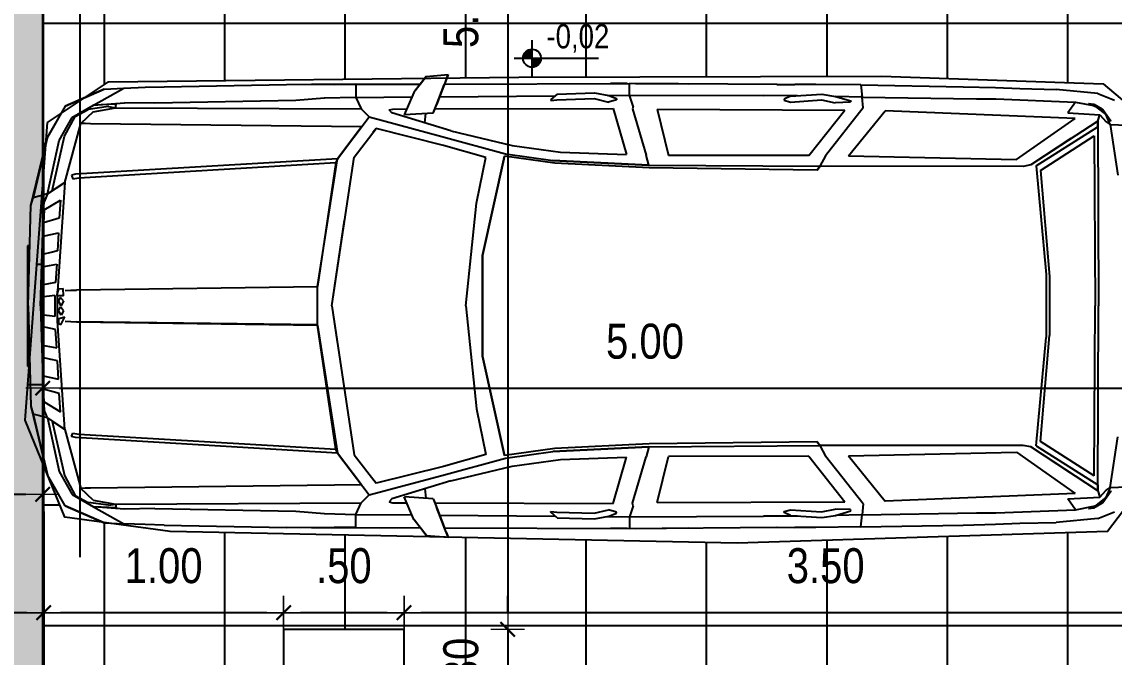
# Model space of a CAD drawing. Header units: millimetres. Extents: x -6300 to 1991, y -4770 to 4545.
# Drawn here: x 1496.744 to 1501.278, y 100.493 to 103.13 of the extents above; entities that cross this region are included whole.
import ezdxf

# ---------------------------------------------------------------- set-up
doc = ezdxf.new("R2010")
doc.units = ezdxf.units.MM
doc.header["$LTSCALE"] = 20
doc.header["$MEASUREMENT"] = 0
doc.linetypes.add('DASHDOT2', pattern=[0.5, 0.25, -0.125, 0, -0.125])
doc.layers.get('0').update_dxf_attribs({"linetype": 'CONTINUOUS'})
doc.layers.get('DEFPOINTS').update_dxf_attribs({"linetype": 'CONTINUOUS'})
doc.layers.add('COTA', color=7, linetype='CONTINUOUS')
doc.layers.add('MOBIL', color=7, linetype='CONTINUOUS')
for name, color, linetype, lineweight in [('E-Pen-C', 4, 'CONTINUOUS', 15), ('E-Pen-G', 3, 'CONTINUOUS', 30), ('E-Txt-W', 7, 'CONTINUOUS', 20)]:
    doc.layers.add(name, color=color, linetype=linetype, lineweight=lineweight)
doc.styles.add('F2', font='ARIALN.TTF')
doc.dimstyles.new('DIMENSION-1', dxfattribs={"dimtxt": 0.145, "dimasz": 0.07, "dimexe": 1, "dimexo": 0, "dimgap": 0.12, "dimtad": 1, "dimzin": 7, "dimdsep": 46, "dimtxsty": 'F2', "dimblk1": 'TRACO', "dimblk2": 'TRACO', "dimsah": 1, "dimcen": 1, "dimse1": 1, "dimse2": 1, "dimclrd": 4, "dimclre": 256, "dimclrt": 4, "dimadec": 8, "dimazin": 0, "dimtfac": 1, "dimtix": 1, "dimtmove": 2, "dimatfit": 3, "dimldrblk": 'TRACO', "dimfxl": 1, "dimtolj": 1, "dimtzin": 0, "dimarcsym": 0})

# ---------------------------------------------------------------- blocks, each defined once
blk = doc.blocks.new('hilux 2')
at = {"layer": 'MOBIL', "color": 8}
for p, q in [((-2.9672, 0.9528), (-3.0199, 0.8866)), ((-2.9686, 0.953), (-3.0173, 0.8899)), ((-2.9686, 0.953), (-2.8774, 0.9605)), ((-2.8791, 0.9564), (-2.8942, 0.9177)), ((-2.8855, 0.9397), (-2.8774, 0.9605)), ((-2.8774, 0.9605), (-2.8791, 0.9564)), ((-4.2234, 0.9041), (-4.135, 0.9079)), ((-4.135, 0.9079), (-4.0564, 0.91)), ((-4.0564, 0.91), (-3.548, 0.9196)), ((-3.548, 0.9196), (-3.444, 0.921)), ((-3.351, 0.9192), (-3.444, 0.921)), ((-3.444, 0.921), (-3.351, 0.9192)), ((-3.2603, 0.9199), (-3.351, 0.9192)), ((-3.351, 0.9192), (-3.2603, 0.9199)), ((-3.2603, 0.9199), (-3.2604, 0.8655)), ((-3.2603, 0.9199), (-2.9935, 0.9207)), ((-2.9346, 0.8131), (-2.8942, 0.9177)), ((-2.9346, 0.8131), (-2.8942, 0.9177)), ((-2.8855, 0.9397), (-2.9261, 0.8348)), ((-2.8927, 0.921), (-2.1242, 0.9235)), ((-2.1348, 0.924), (-2.2039, 0.9232)), ((-2.1344, 0.9235), (-2.1348, 0.924)), ((-2.1244, 0.8749), (-2.1242, 0.9235)), ((-1.5125, 0.919), (-2.1242, 0.9235)), ((-2.1005, 0.9236), (-1.8802, 0.9217)), ((-2.1005, 0.9236), (-2.1005, 0.9233)), ((-1.5125, 0.919), (-1.4378, 0.9198)), ((-1.5122, 0.919), (-1.5125, 0.919)), ((-1.3512, 0.9198), (-1.4378, 0.9198)), ((-1.1649, 0.9174), (-1.3512, 0.9198)), ((-1.165, 0.9174), (-0.7396, 0.91)), ((-1.165, 0.9174), (-1.1595, 0.8668)), ((-1.165, 0.9174), (-1.1649, 0.9174)), ((-0.7396, 0.91), (-0.6059, 0.9065)), ((-4.4675, 0.8298), (-4.3049, 0.9004)), ((-4.3049, 0.9004), (-4.4674, 0.8298)), ((-4.3503, 0.834), (-4.2234, 0.9041)), ((-4.3049, 0.9004), (-4.2234, 0.9041)), ((-3.3915, 0.8622), (-3.5096, 0.8522)), ((-3.2604, 0.8655), (-3.3916, 0.8622)), ((-3.2604, 0.8655), (-3.0282, 0.8674)), ((-3.2604, 0.8655), (-3.2387, 0.818)), ((-3.0199, 0.8866), (-3.0604, 0.793)), ((-2.9131, 0.8684), (-2.4332, 0.8723)), ((-2.4251, 0.8796), (-2.4509, 0.8565)), ((-2.4251, 0.8796), (-2.2704, 0.8844)), ((-2.2704, 0.8844), (-2.2105, 0.8729)), ((-2.2167, 0.8741), (-2.1244, 0.8749)), ((-2.2105, 0.8729), (-2.1781, 0.8609)), ((-2.1244, 0.8749), (-1.5679, 0.873)), ((-2.1095, 0.8297), (-2.1244, 0.8749)), ((-1.4267, 0.8721), (-1.5679, 0.873)), ((-1.4561, 0.8702), (-1.4823, 0.8576)), ((-1.4561, 0.8702), (-1.3268, 0.8784)), ((-1.3268, 0.8784), (-1.2699, 0.8698)), ((-1.2699, 0.8698), (-1.2056, 0.851)), ((-1.1595, 0.8668), (-1.2682, 0.8693)), ((-1.1595, 0.8668), (-1.1601, 0.8725)), ((-1.1595, 0.8668), (-0.6848, 0.8593)), ((-1.1553, 0.822), (-1.1595, 0.8668)), ((-0.6059, 0.9065), (-0.5046, 0.9024)), ((-0.5046, 0.9024), (-0.3535, 0.899)), ((-0.1806, 0.8823), (-0.3535, 0.899)), ((-0.1806, 0.8823), (-0.1118, 0.8545)), ((-4.4674, 0.8298), (-4.5407, 0.7012)), ((-4.4675, 0.8298), (-4.5407, 0.7013)), ((-4.438, 0.7821), (-4.3503, 0.834)), ((-4.288, 0.8272), (-4.372, 0.8159)), ((-4.3505, 0.8059), (-4.258, 0.8222)), ((-4.3503, 0.834), (-4.2213, 0.8436)), ((-4.2556, 0.8382), (-4.3503, 0.834)), ((-4.288, 0.8272), (-4.258, 0.8222)), ((-4.258, 0.8222), (-4.2556, 0.8382)), ((-4.258, 0.8222), (-3.2387, 0.818)), ((-4.0948, 0.841), (-4.2213, 0.8436)), ((-3.5096, 0.8522), (-4.0948, 0.841)), ((-3.2053, 0.7846), (-3.2387, 0.818)), ((-3.1219, 0.8133), (-3.1078, 0.8174)), ((-3.1078, 0.8174), (-3.0498, 0.8176)), ((-2.9395, 0.8003), (-2.9261, 0.8348)), ((-2.9327, 0.8179), (-2.1919, 0.8198)), ((-2.4509, 0.8565), (-2.4516, 0.8529)), ((-2.4516, 0.8529), (-2.426, 0.8556)), ((-2.426, 0.8556), (-2.2712, 0.8606)), ((-2.2712, 0.8606), (-2.2118, 0.8465)), ((-2.1791, 0.8554), (-2.2118, 0.8465)), ((-2.1919, 0.8198), (-2.1379, 0.6279)), ((-2.1781, 0.8609), (-2.1791, 0.8554)), ((-2.1095, 0.8297), (-2.1117, 0.8184)), ((-2.1117, 0.8184), (-2.0554, 0.6265)), ((-2.1117, 0.8184), (-2.0554, 0.6265)), ((-2.0095, 0.8166), (-1.2314, 0.813)), ((-2.0095, 0.8166), (-1.9633, 0.625)), ((-1.4823, 0.8576), (-1.483, 0.854)), ((-1.483, 0.854), (-1.457, 0.8462)), ((-1.457, 0.8462), (-1.3276, 0.8552)), ((-1.3276, 0.8552), (-1.2713, 0.8434)), ((-1.1553, 0.822), (-1.311, 0.6235)), ((-1.2067, 0.8455), (-1.2713, 0.8434)), ((-1.2056, 0.851), (-1.2067, 0.8455)), ((-0.6848, 0.8593), (-0.6042, 0.8591)), ((-0.6042, 0.8591), (-0.2735, 0.8461)), ((-0.6042, 0.8591), (-0.6039, 0.8591)), ((-0.2735, 0.8461), (-0.3056, 0.801)), ((-0.2737, 0.8461), (-0.2735, 0.8461)), ((-0.2735, 0.8461), (-0.198, 0.8318)), ((-0.2188, 0.8408), (-0.1604, 0.8154)), ((-0.2188, 0.8408), (-0.1973, 0.8377)), ((-0.1973, 0.8377), (-0.1636, 0.8188)), ((-0.1477, 0.7957), (-0.1873, 0.8271)), ((-0.1604, 0.8154), (-0.1636, 0.8188)), ((-4.4924, 0.6868), (-4.438, 0.7821)), ((-4.47, 0.7044), (-4.4253, 0.7865)), ((-4.4253, 0.7865), (-4.372, 0.8159)), ((-4.3505, 0.8059), (-4.4017, 0.7578)), ((-3.3366, 0.611), (-3.2053, 0.7846)), ((-3.2053, 0.7846), (-2.9043, 0.7032)), ((-3.1112, 0.8009), (-3.1219, 0.8133)), ((-2.8662, 0.7267), (-3.1112, 0.8009)), ((-2.9395, 0.8003), (-3.0582, 0.7929)), ((-2.9742, 0.7594), (-2.9701, 0.7984)), ((-2.9742, 0.7594), (-2.9701, 0.7984)), ((-2.9395, 0.8003), (-2.9346, 0.8131)), ((-2.9395, 0.8003), (-2.9346, 0.8131)), ((-1.3803, 0.6239), (-1.2314, 0.813)), ((-1.2153, 0.6229), (-1.0636, 0.8101)), ((-0.2753, 0.778), (-1.0636, 0.8101)), ((-0.5188, 0.6073), (-0.2753, 0.778)), ((-0.3056, 0.801), (-0.1727, 0.7939)), ((-0.1804, 0.7676), (-0.1727, 0.7939)), ((-0.1728, 0.7939), (-0.1455, 0.7648)), ((-0.1614, 0.8158), (-0.126, 0.7669)), ((-0.1604, 0.8154), (-0.1269, 0.7686)), ((-0.1291, 0.7533), (-0.1477, 0.7957)), ((-4.4685, 0.5125), (-4.4017, 0.7578)), ((-4.3844, 0.7571), (-4.4017, 0.7578)), ((-4.3619, 0.7563), (-4.3844, 0.7571)), ((-3.2368, 0.7429), (-4.3619, 0.7563)), ((-3.2368, 0.7429), (-3.3366, 0.611)), ((-3.2681, 0.618), (-3.1767, 0.7364)), ((-3.1767, 0.7364), (-3.1898, 0.7195)), ((-2.8962, 0.6665), (-3.1767, 0.7364)), ((-2.8662, 0.7267), (-2.612, 0.6657)), ((-0.1804, 0.7676), (-0.4594, 0.5855)), ((-0.4362, 0.5814), (-0.1803, 0.743)), ((-0.1804, 0.7676), (-0.1783, 0)), ((-0.1803, 0.743), (-0.1804, 0.7676)), ((-0.1455, 0.7648), (-0.1291, 0.7533)), ((-0.1291, 0.7533), (-0.0982, 0.5427)), ((-0.1291, 0.7533), (-0.0601, 0.7507)), ((-0.126, 0.7669), (-0.1269, 0.7686)), ((-4.6106, 0.4167), (-4.5407, 0.7013)), ((-4.5407, 0.7013), (-4.6008, 0.4489)), ((-4.6008, 0.4489), (-4.5407, 0.7012)), ((-4.5409, 0.4651), (-4.4924, 0.6868)), ((-4.5214, 0.4778), (-4.47, 0.7044)), ((-2.9043, 0.7032), (-2.6399, 0.632)), ((-0.2922, 0.6947), (-0.4594, 0.5855)), ((-0.4183, 0.5624), (-0.1958, 0.7055)), ((-0.1958, 0.7055), (-0.1916, 0)), ((-2.7217, 0.6162), (-2.8962, 0.6665)), ((-2.612, 0.6657), (-2.4111, 0.6381)), ((-2.4111, 0.6381), (-2.1379, 0.6279)), ((-3.3366, 0.611), (-4.4238, 0.5468)), ((-4.4112, 0.5321), (-3.3433, 0.5947)), ((-3.4193, 0.0802), (-3.3366, 0.611)), ((-3.3433, 0.5947), (-3.4193, 0.0802)), ((-3.3603, 0), (-3.2681, 0.618)), ((-3.3366, 0.611), (-3.3433, 0.5947)), ((-2.7602, 0.4269), (-2.7217, 0.6162)), ((-2.7345, 0.209), (-2.643, 0.6213)), ((-2.643, 0.6213), (-2.7345, 0.209)), ((-2.435, 0.5923), (-2.643, 0.6213)), ((-2.6399, 0.632), (-2.4425, 0.6037)), ((-2.0443, 0.5845), (-2.4425, 0.6037)), ((-2.4425, 0.6037), (-2.0444, 0.5845)), ((-2.0436, 0.573), (-2.435, 0.5923)), ((-2.0443, 0.5845), (-2.0554, 0.6265)), ((-1.3803, 0.6239), (-1.9633, 0.625)), ((-1.311, 0.6235), (-1.3347, 0.5796)), ((-1.2153, 0.6229), (-0.5188, 0.6073)), ((-4.4238, 0.5468), (-4.4413, 0.5424)), ((-2.0444, 0.5845), (-1.3347, 0.5796)), ((-2.0443, 0.5845), (-2.044, 0.5845)), ((-1.3462, 0.564), (-2.0436, 0.573)), ((-1.3347, 0.5796), (-1.3462, 0.564)), ((-1.3462, 0.564), (-1.3353, 0.5788)), ((-0.4912, 0.5788), (-1.3347, 0.5796)), ((-0.4594, 0.5855), (-0.4912, 0.5788)), ((-0.4362, 0.5814), (-0.3946, 0.1304)), ((-0.4183, 0.5625), (-0.3812, 0.1224)), ((-4.5409, 0.4651), (-4.4685, 0.5125)), ((-4.4685, 0.5125), (-4.5214, 0.4778)), ((-4.4685, 0.5125), (-4.4987, 0.0616)), ((-4.4413, 0.5424), (-4.4361, 0.5279)), ((-4.4361, 0.5279), (-4.4112, 0.5321)), ((-3.3517, 0.5142), (-3.3552, 0.5142)), ((-0.1797, 0.5144), (-0.1797, 0.5144)), ((-4.5409, 0.4651), (-4.6008, 0.4489)), ((-4.5409, 0.4651), (-4.5541, 0.4316)), ((-4.6207, 0), (-4.6106, 0.4167)), ((-4.6106, 0.4167), (-4.6008, 0.4489)), ((-4.6106, 0.4167), (-4.6008, 0.4489)), ((-4.5571, 0.3913), (-4.5541, 0.4316)), ((-4.5549, 0.3986), (-4.4872, 0.4397)), ((-4.4872, 0.4397), (-4.4919, 0.3637)), ((-2.8045, 0), (-2.7601, 0.4269)), ((-2.8045, 0), (-2.7602, 0.4269)), ((-4.5703, 0), (-4.5571, 0.3913)), ((-4.5549, 0.3986), (-4.5567, 0.3451)), ((-4.4919, 0.3637), (-4.5567, 0.3451)), ((-3.3603, 0), (-3.3072, 0.3562)), ((-4.5586, 0.2902), (-4.5612, 0.2137)), ((-4.5586, 0.2902), (-4.495, 0.3036)), ((-4.495, 0.3036), (-4.4996, 0.2284)), ((-4.6232, 0.25), (-4.6232, -0.25)), ((-4.6146, 0.25), (-4.6232, 0.25)), ((-4.4996, 0.2284), (-4.5257, 0.2222)), ((-4.527, 0.2219), (-4.5612, 0.2137)), ((-2.7345, 0.209), (-2.7345, -0.209)), ((-2.7345, -0.209), (-2.7345, 0.209)), ((-4.5629, 0.1628), (-4.5656, 0.0856)), ((-4.5629, 0.1628), (-4.5024, 0.1733)), ((-4.5024, 0.1733), (-4.5071, 0.0972)), ((-4.5071, 0.0972), (-4.5656, 0.0856)), ((-0.3946, 0.1304), (-0.3946, -0.1304)), ((-0.3812, 0.1224), (-0.3812, -0.1224)), ((-4.5015, 0.0424), (-4.4939, 0.0715)), ((-4.4988, 0.053), (-4.4987, 0.0616)), ((-4.4939, 0.0715), (-4.4754, 0.0718)), ((-4.4737, 0.0424), (-4.4754, 0.0718)), ((-4.4669, 0.0637), (-4.4207, 0.0663)), ((-4.4669, 0.0637), (-4.4205, 0.0655)), ((-4.4207, 0.0663), (-3.4193, 0.0802)), ((-3.4193, 0.0788), (-4.4206, 0.0655)), ((-3.4203, 0), (-3.4193, 0.0788)), ((-3.4193, 0.0788), (-3.4193, 0.0802)), ((-3.4193, 0.0802), (-3.4193, 0.0802)), ((-4.6207, 0), (-4.6106, -0.4167)), ((-4.5703, 0), (-4.5571, -0.3913)), ((-4.5099, 0.0434), (-4.5673, 0.0363)), ((-4.5673, -0.0363), (-4.5673, 0.0363)), ((-4.5099, 0.0434), (-4.5099, -0.0434)), ((-4.4737, 0.0424), (-4.5015, 0.0424)), ((-4.4993, 0), (-4.4989, 0.0424)), ((-4.4987, -0.0616), (-4.4993, 0)), ((-4.4955, 0.0208), (-4.4863, 0.0351)), ((-4.4846, 0.0006), (-4.4955, 0.0208)), ((-4.4738, 0.0208), (-4.4863, 0.0351)), ((-4.4738, 0.0208), (-4.4846, 0.0006)), ((-3.4203, 0.0001), (-3.4203, 0)), ((-3.4193, -0.0788), (-3.4203, 0)), ((-3.3603, 0), (-3.3381, -0.1489)), ((-2.8045, 0), (-2.7602, -0.4269)), ((-0.1958, -0.7055), (-0.1916, 0)), ((-0.1804, -0.7676), (-0.1783, 0)), ((-4.5099, -0.0434), (-4.5673, -0.0363)), ((-4.4956, -0.0203), (-4.4863, -0.0038)), ((-4.4846, -0.0382), (-4.4956, -0.0203)), ((-4.4737, -0.0203), (-4.4863, -0.0038)), ((-4.4737, -0.0203), (-4.4846, -0.0382)), ((-3.3603, 0), (-3.2681, -0.618)), ((-4.5629, -0.1628), (-4.5656, -0.0856)), ((-4.5071, -0.0972), (-4.5656, -0.0856)), ((-4.4685, -0.5125), (-4.4987, -0.0616)), ((-4.4939, -0.0516), (-4.4689, -0.0456)), ((-4.4939, -0.0723), (-4.4939, -0.0516)), ((-4.4859, -0.0778), (-4.4939, -0.0723)), ((-4.4859, -0.0778), (-4.4689, -0.0456)), ((-4.4669, -0.0637), (-4.4205, -0.0655)), ((-4.4669, -0.0637), (-4.4207, -0.0663)), ((-4.4207, -0.0663), (-3.4193, -0.0802)), ((-3.4193, -0.0788), (-4.4206, -0.0655)), ((-3.4193, -0.0802), (-3.4193, -0.0788)), ((-3.4193, -0.0802), (-3.3366, -0.611)), ((-3.3433, -0.5947), (-3.4193, -0.0802)), ((-3.4193, -0.0802), (-3.4193, -0.0802)), ((-4.5024, -0.1733), (-4.5071, -0.0972)), ((-0.4362, -0.5814), (-0.3946, -0.1304)), ((-0.4183, -0.5625), (-0.3812, -0.1224)), ((-4.5629, -0.1628), (-4.5024, -0.1733)), ((-4.5586, -0.2902), (-4.5612, -0.2137)), ((-4.527, -0.2219), (-4.5612, -0.2137)), ((-4.4996, -0.2284), (-4.5257, -0.2222)), ((-2.7345, -0.209), (-2.643, -0.6213)), ((-2.643, -0.6213), (-2.7345, -0.209)), ((-4.6232, -0.25), (-4.6146, -0.25)), ((-4.495, -0.3036), (-4.4996, -0.2284)), ((-4.5586, -0.2902), (-4.495, -0.3036)), ((-4.5549, -0.3986), (-4.5567, -0.3451)), ((-4.4919, -0.3637), (-4.5567, -0.3451)), ((-4.5571, -0.3913), (-4.5541, -0.4316)), ((-4.5549, -0.3986), (-4.4872, -0.4397)), ((-4.4872, -0.4397), (-4.4919, -0.3637)), ((-4.6106, -0.4167), (-4.5407, -0.7013)), ((-4.6106, -0.4167), (-4.6008, -0.4489)), ((-4.6106, -0.4167), (-4.6008, -0.4489)), ((-4.6008, -0.4489), (-4.5407, -0.7012)), ((-4.5407, -0.7013), (-4.6008, -0.4489)), ((-4.5409, -0.4651), (-4.6008, -0.4489)), ((-4.5409, -0.4651), (-4.5541, -0.4316)), ((-2.7602, -0.4269), (-2.7217, -0.6162)), ((-4.5409, -0.4651), (-4.4924, -0.6868)), ((-4.5409, -0.4651), (-4.4685, -0.5125)), ((-4.5214, -0.4778), (-4.47, -0.7044)), ((-4.4685, -0.5125), (-4.5214, -0.4778)), ((-4.4685, -0.5125), (-4.4017, -0.7578)), ((-4.4413, -0.5424), (-4.4361, -0.5279)), ((-4.4238, -0.5468), (-4.4413, -0.5424)), ((-4.4361, -0.5279), (-4.4112, -0.5321)), ((-4.4112, -0.5321), (-3.3433, -0.5947)), ((-3.3517, -0.5142), (-3.3552, -0.5142)), ((-0.1797, -0.5144), (-0.1797, -0.5144)), ((-0.1291, -0.7533), (-0.0982, -0.5427)), ((-3.3366, -0.611), (-4.4238, -0.5468)), ((-2.0443, -0.5845), (-2.4425, -0.6037)), ((-2.4425, -0.6037), (-2.0444, -0.5845)), ((-2.0436, -0.573), (-2.435, -0.5923)), ((-2.0443, -0.5845), (-2.0554, -0.6265)), ((-2.0444, -0.5845), (-1.3347, -0.5796)), ((-2.0443, -0.5845), (-2.044, -0.5845)), ((-1.3462, -0.564), (-2.0436, -0.573)), ((-1.3462, -0.564), (-1.3353, -0.5788)), ((-1.3347, -0.5796), (-1.3462, -0.564)), ((-0.4912, -0.5788), (-1.3347, -0.5796)), ((-1.3347, -0.5796), (-1.311, -0.6235)), ((-0.4594, -0.5855), (-0.4912, -0.5788)), ((-0.1804, -0.7676), (-0.4594, -0.5855)), ((-0.2922, -0.6947), (-0.4594, -0.5855)), ((-0.4362, -0.5814), (-0.1803, -0.743)), ((-0.1958, -0.7055), (-0.4183, -0.5624)), ((-3.3366, -0.611), (-3.3433, -0.5947)), ((-3.3366, -0.611), (-3.2053, -0.7846)), ((-3.2368, -0.7429), (-3.3366, -0.611)), ((-3.2681, -0.618), (-3.1767, -0.7364)), ((-2.9043, -0.7032), (-2.6399, -0.632)), ((-2.7217, -0.6162), (-2.8962, -0.6665)), ((-2.435, -0.5923), (-2.643, -0.6213)), ((-2.6399, -0.632), (-2.4425, -0.6037)), ((-2.4111, -0.6381), (-2.1379, -0.6279)), ((-2.1919, -0.8198), (-2.1379, -0.6279)), ((-2.1117, -0.8184), (-2.0554, -0.6265)), ((-2.1117, -0.8184), (-2.0554, -0.6265)), ((-2.0095, -0.8166), (-1.9633, -0.625)), ((-1.3803, -0.6239), (-1.9633, -0.625)), ((-1.3803, -0.6239), (-1.2314, -0.813)), ((-1.1553, -0.822), (-1.311, -0.6235)), ((-1.2153, -0.6229), (-0.5188, -0.6073)), ((-1.2153, -0.6229), (-1.0636, -0.8101)), ((-0.5188, -0.6073), (-0.2753, -0.778)), ((-2.8962, -0.6665), (-3.1767, -0.7364)), ((-2.8662, -0.7267), (-2.612, -0.6657)), ((-2.612, -0.6657), (-2.4111, -0.6381)), ((-4.4674, -0.8298), (-4.5407, -0.7012)), ((-4.4675, -0.8298), (-4.5407, -0.7013)), ((-4.4924, -0.6868), (-4.438, -0.7821)), ((-4.47, -0.7044), (-4.4253, -0.7865)), ((-3.2053, -0.7846), (-2.9043, -0.7032)), ((-3.1767, -0.7364), (-3.1898, -0.7195)), ((-4.3844, -0.7571), (-4.4017, -0.7578)), ((-4.3505, -0.8059), (-4.4017, -0.7578)), ((-4.3619, -0.7563), (-4.3844, -0.7571)), ((-3.2368, -0.7429), (-4.3619, -0.7563)), ((-2.8662, -0.7267), (-3.1112, -0.8009)), ((-2.9742, -0.7594), (-2.9701, -0.7984)), ((-2.9742, -0.7594), (-2.9701, -0.7984)), ((-0.1803, -0.743), (-0.1804, -0.7676)), ((-0.1804, -0.7676), (-0.1727, -0.7939)), ((-0.1728, -0.7939), (-0.1455, -0.7648)), ((-0.1614, -0.8158), (-0.126, -0.7669)), ((-0.1604, -0.8154), (-0.1269, -0.7686)), ((-0.1291, -0.7533), (-0.1477, -0.7957)), ((-0.1455, -0.7648), (-0.1291, -0.7533)), ((-0.1291, -0.7533), (-0.0601, -0.7507)), ((-0.126, -0.7669), (-0.1269, -0.7686)), ((-4.438, -0.7821), (-4.3503, -0.834)), ((-4.4253, -0.7865), (-4.372, -0.8159)), ((-4.288, -0.8272), (-4.372, -0.8159)), ((-4.3505, -0.8059), (-4.258, -0.8222)), ((-3.2053, -0.7846), (-3.2387, -0.818)), ((-3.1112, -0.8009), (-3.1219, -0.8133)), ((-3.1219, -0.8133), (-3.1078, -0.8174)), ((-3.0199, -0.8866), (-3.0604, -0.793)), ((-2.9395, -0.8003), (-3.0582, -0.7929)), ((-2.9395, -0.8003), (-2.9261, -0.8348)), ((-2.9395, -0.8003), (-2.9346, -0.8131)), ((-2.9395, -0.8003), (-2.9346, -0.8131)), ((-2.9346, -0.8131), (-2.8942, -0.9177)), ((-2.9346, -0.8131), (-2.8942, -0.9177)), ((-2.0095, -0.8166), (-1.2314, -0.813)), ((-0.2753, -0.778), (-1.0636, -0.8101)), ((-0.3056, -0.801), (-0.1727, -0.7939)), ((-0.2735, -0.8461), (-0.3056, -0.801)), ((-0.2188, -0.8408), (-0.1604, -0.8154)), ((-0.1477, -0.7957), (-0.1873, -0.8271)), ((-0.1604, -0.8154), (-0.1636, -0.8188)), ((-4.4675, -0.8298), (-4.3049, -0.9004)), ((-4.3049, -0.9004), (-4.4674, -0.8298)), ((-4.3503, -0.834), (-4.2234, -0.9041)), ((-4.2213, -0.8436), (-4.3503, -0.834)), ((-4.2556, -0.8382), (-4.3503, -0.834)), ((-4.288, -0.8272), (-4.258, -0.8222)), ((-4.258, -0.8222), (-3.2387, -0.818)), ((-4.258, -0.8222), (-4.2556, -0.8382)), ((-4.0948, -0.841), (-4.2213, -0.8436)), ((-4.0948, -0.841), (-3.5096, -0.8522)), ((-3.5096, -0.8522), (-3.3915, -0.8622)), ((-3.2604, -0.8655), (-3.2387, -0.818)), ((-3.1078, -0.8174), (-3.0498, -0.8176)), ((-2.9327, -0.8179), (-2.1919, -0.8198)), ((-2.8855, -0.9397), (-2.9261, -0.8348)), ((-2.4516, -0.8529), (-2.426, -0.8556)), ((-2.4509, -0.8565), (-2.4516, -0.8529)), ((-2.4251, -0.8796), (-2.4509, -0.8565)), ((-2.426, -0.8556), (-2.2712, -0.8606)), ((-2.2712, -0.8606), (-2.2118, -0.8465)), ((-2.1791, -0.8554), (-2.2118, -0.8465)), ((-2.2105, -0.8729), (-2.1781, -0.8609)), ((-2.1781, -0.8609), (-2.1791, -0.8554)), ((-2.1095, -0.8297), (-2.1244, -0.8749)), ((-2.1095, -0.8297), (-2.1117, -0.8184)), ((-1.483, -0.854), (-1.457, -0.8462)), ((-1.4823, -0.8576), (-1.483, -0.854)), ((-1.4561, -0.8702), (-1.4823, -0.8576)), ((-1.457, -0.8462), (-1.3276, -0.8552)), ((-1.3276, -0.8552), (-1.2713, -0.8434)), ((-1.2067, -0.8455), (-1.2713, -0.8434)), ((-1.2699, -0.8698), (-1.2056, -0.851)), ((-1.2056, -0.851), (-1.2067, -0.8455)), ((-1.1553, -0.822), (-1.1595, -0.8668)), ((-1.1595, -0.8668), (-0.6848, -0.8593)), ((-0.6848, -0.8593), (-0.6042, -0.8591)), ((-0.6042, -0.8591), (-0.2735, -0.8461)), ((-0.6042, -0.8591), (-0.6039, -0.8591)), ((-0.2737, -0.8461), (-0.2735, -0.8461)), ((-0.2735, -0.8461), (-0.198, -0.8318)), ((-0.2188, -0.8408), (-0.1973, -0.8377)), ((-0.1973, -0.8377), (-0.1636, -0.8188)), ((-0.1806, -0.8823), (-0.1118, -0.8545)), ((-4.3049, -0.9004), (-4.2234, -0.9041)), ((-4.135, -0.9079), (-4.2234, -0.9041)), ((-3.3916, -0.8622), (-3.2604, -0.8655)), ((-3.2604, -0.8655), (-3.0282, -0.8674)), ((-3.2603, -0.9199), (-3.2604, -0.8655)), ((-2.9672, -0.9528), (-3.0199, -0.8866)), ((-2.9686, -0.953), (-3.0173, -0.8899)), ((-2.9131, -0.8684), (-2.4332, -0.8723)), ((-2.4251, -0.8796), (-2.2704, -0.8844)), ((-2.2704, -0.8844), (-2.2105, -0.8729)), ((-2.2167, -0.8741), (-2.1244, -0.8749)), ((-2.1244, -0.8749), (-1.5679, -0.873)), ((-2.1244, -0.8749), (-2.1242, -0.9235)), ((-1.4267, -0.8721), (-1.5679, -0.873)), ((-1.4561, -0.8702), (-1.3268, -0.8784)), ((-1.3268, -0.8784), (-1.2699, -0.8698)), ((-1.1595, -0.8668), (-1.2682, -0.8693)), ((-1.165, -0.9174), (-1.1595, -0.8668)), ((-0.7396, -0.91), (-0.6059, -0.9065)), ((-0.6059, -0.9065), (-0.5046, -0.9024)), ((-0.5046, -0.9024), (-0.3535, -0.899)), ((-0.1806, -0.8823), (-0.3535, -0.899)), ((-4.0564, -0.91), (-4.135, -0.9079)), ((-4.0564, -0.91), (-3.548, -0.9196)), ((-3.444, -0.921), (-3.548, -0.9196)), ((-3.444, -0.921), (-3.351, -0.9192)), ((-3.351, -0.9192), (-3.444, -0.921)), ((-3.351, -0.9192), (-3.2603, -0.9199)), ((-3.2603, -0.9199), (-3.351, -0.9192)), ((-3.2603, -0.9199), (-2.9935, -0.9207)), ((-2.8791, -0.9564), (-2.8942, -0.9177)), ((-2.8927, -0.921), (-2.1242, -0.9235)), ((-2.8855, -0.9397), (-2.8774, -0.9605)), ((-2.1348, -0.924), (-2.2039, -0.9232)), ((-2.1344, -0.9235), (-2.1348, -0.924)), ((-2.1242, -0.9235), (-1.5122, -0.919)), ((-2.1005, -0.9236), (-1.8802, -0.9217)), ((-2.1005, -0.9233), (-2.1005, -0.9236)), ((-1.5125, -0.919), (-1.4378, -0.9198)), ((-1.3512, -0.9198), (-1.4378, -0.9198)), ((-1.1649, -0.9174), (-1.3512, -0.9198)), ((-1.165, -0.9174), (-0.7396, -0.91)), ((-1.165, -0.9174), (-1.1649, -0.9174)), ((-2.9686, -0.953), (-2.8774, -0.9605)), ((-2.8774, -0.9605), (-2.8791, -0.9564))]:
    blk.add_line(p, q, dxfattribs=at)
blk = doc.blocks.new('NV')
at = {"color": 4, "linetype": 'ByBlock', "ltscale": 0.5}
for p, q in [((-1.4143, -0.1421), (-1.4143, 0.1067)), ((-1.5387, -0.0177), (-0.9535, -0.0177))]:
    blk.add_line(p, q, dxfattribs=at)
at = {"color": 4, "ltscale": 2.5}
blk.add_circle((-1.4143, -0.0177), 0.0622, dxfattribs=at)
at = {"color": 4}
for points in [[(-1.4143, -0.0177), (-1.4583, 0.0263), (-1.4765, -0.0177), (-1.4717, 0.0061)], [(-1.4143, -0.0177), (-1.4143, 0.0445), (-1.4583, 0.0263), (-1.4381, 0.0398)], [(-1.4143, -0.0177), (-1.3521, -0.0177), (-1.3703, -0.0617), (-1.3568, -0.0415)], [(-1.4143, -0.0177), (-1.3703, -0.0617), (-1.4143, -0.0799), (-1.3905, -0.0752)]]:
    blk.add_solid(points, dxfattribs=at)
at = {"layer": 'E-Txt-W', "color": 4, "ltscale": 2.5, "style": 'F2'}
blk.add_attdef('COTAPISO', (-1.3058, 0.0735), '', height=0.15, dxfattribs=at)
blk = doc.blocks.new('TRACO')
at = {"layer": 'E-Pen-C'}
for p, q in [((0, 1), (0, -1)), ((-1, 0), (1, 0))]:
    blk.add_line(p, q, dxfattribs=at)
at = {"layer": 'E-Pen-G'}
blk.add_line((-0.424, -0.424), (0.424, 0.424), dxfattribs=at)
blk = doc.blocks.new('*D507')
at = {"layer": 'COTA', "color": 4, "linetype": 'Continuous', "lineweight": -2}
blk.add_line((1498.7612, 105.6879), (1498.7612, 100.6779), dxfattribs=at)
at = {"layer": 'DEFPOINTS', "color": 0, "linetype": 'Continuous'}
for p in [(1498.3308, 105.7579, -1.8296), (1498.3308, 100.6079, -1.8296), (1498.7612, 100.6079)]:
    blk.add_point(p, dxfattribs=at)
at = {"layer": 'COTA', "color": 4, "linetype": 'Continuous', "lineweight": -2, "xscale": 0.07, "yscale": 0.07, "zscale": 0.07}
for p, rotation in [((1498.7612, 105.7579), 90), ((1498.7612, 100.6079), 270)]:
    blk.add_blockref('TRACO', p, dxfattribs=dict(at, rotation=rotation))
at = {"layer": 'COTA', "color": 4, "linetype": 'Continuous', "insert": (1498.5672, 103.1829), "char_height": 0.145, "attachment_point": 5, "rotation": 90, "style": 'F2'}
blk.add_mtext('\\A1;5.15', dxfattribs=at)
blk = doc.blocks.new('*D508')
at = {"layer": 'COTA', "color": 4, "linetype": 'Continuous', "lineweight": -2}
for p, q in [((1498.7612, 100.6779), (1498.7612, 100.7479)), ((1498.7612, 100.6079), (1498.7612, 100.3079)), ((1498.7612, 100.2379), (1498.7612, 100.1679))]:
    blk.add_line(p, q, dxfattribs=at)
at = {"layer": 'DEFPOINTS', "color": 0, "linetype": 'Continuous'}
for p in [(1498.3308, 100.6079, -1.8296), (1498.331, 100.3079, -1.8296), (1498.7612, 100.3079)]:
    blk.add_point(p, dxfattribs=at)
at = {"layer": 'COTA', "color": 4, "linetype": 'Continuous', "lineweight": -2, "xscale": 0.07, "yscale": 0.07, "zscale": 0.07}
for p, rotation in [((1498.7612, 100.6079), 270), ((1498.7612, 100.3079), 90)]:
    blk.add_blockref('TRACO', p, dxfattribs=dict(at, rotation=rotation))
at = {"layer": 'COTA', "color": 4, "linetype": 'Continuous', "insert": (1498.5672, 100.4579), "char_height": 0.145, "attachment_point": 5, "rotation": 90, "style": 'F2'}
blk.add_mtext('\\A1;.30', dxfattribs=at)
blk = doc.blocks.new('*D517')
at = {"layer": 'COTA', "color": 4, "linetype": 'Continuous', "lineweight": -2}
blk.add_line((1496.657, 105.9879), (1496.657, 100.3779), dxfattribs=at)
at = {"layer": 'DEFPOINTS', "color": 0, "linetype": 'Continuous'}
for p in [(1496.8308, 106.0579, -1.8296), (1496.657, 100.3079), (1496.8349, 100.3079)]:
    blk.add_point(p, dxfattribs=at)
at = {"layer": 'COTA', "color": 4, "linetype": 'Continuous', "lineweight": -2, "xscale": 0.07, "yscale": 0.07, "zscale": 0.07}
for p, rotation in [((1496.657, 106.0579), 90), ((1496.657, 100.3079), 270)]:
    blk.add_blockref('TRACO', p, dxfattribs=dict(at, rotation=rotation))
at = {"layer": 'COTA', "color": 4, "linetype": 'Continuous', "insert": (1496.4633, 103.1829), "char_height": 0.145, "attachment_point": 5, "rotation": 90, "style": 'F2'}
blk.add_mtext('\\A1;5.75', dxfattribs=at)
blk = doc.blocks.new('*D781')
at = {"layer": 'COTA', "color": 4, "linetype": 'Continuous', "lineweight": -2}
blk.add_line((1501.7609, 100.6775), (1498.4008, 100.6775), dxfattribs=at)
at = {"layer": 'DEFPOINTS', "color": 0, "linetype": 'Continuous'}
for p in [(1498.3308, 100.6775), (1498.3308, 100.6079), (1501.8309, 100.6079)]:
    blk.add_point(p, dxfattribs=at)
at = {"layer": 'COTA', "color": 4, "linetype": 'Continuous', "lineweight": -2, "xscale": 0.07, "yscale": 0.07, "zscale": 0.07, "rotation": 180}
blk.add_blockref('TRACO', (1498.3308, 100.6775), dxfattribs=at)
at = {"layer": 'COTA', "color": 4, "linetype": 'Continuous', "lineweight": -2, "xscale": 0.07, "yscale": 0.07, "zscale": 0.07}
blk.add_blockref('TRACO', (1501.8309, 100.6775), dxfattribs=at)
at = {"layer": 'COTA', "color": 4, "linetype": 'Continuous', "insert": (1500.0809, 100.8716), "char_height": 0.145, "attachment_point": 5, "style": 'F2'}
blk.add_mtext('\\A1;3.50', dxfattribs=at)
blk = doc.blocks.new('*D782')
at = {"layer": 'COTA', "color": 4, "linetype": 'Continuous', "lineweight": -2}
blk.add_line((1498.2608, 100.6775), (1497.9008, 100.6775), dxfattribs=at)
at = {"layer": 'DEFPOINTS', "color": 0, "linetype": 'Continuous'}
for p in [(1497.8308, 100.6775), (1497.8308, 100.6079), (1498.3308, 100.6079)]:
    blk.add_point(p, dxfattribs=at)
at = {"layer": 'COTA', "color": 4, "linetype": 'Continuous', "lineweight": -2, "xscale": 0.07, "yscale": 0.07, "zscale": 0.07, "rotation": 180}
blk.add_blockref('TRACO', (1497.8308, 100.6775), dxfattribs=at)
at = {"layer": 'COTA', "color": 4, "linetype": 'Continuous', "lineweight": -2, "xscale": 0.07, "yscale": 0.07, "zscale": 0.07}
blk.add_blockref('TRACO', (1498.3308, 100.6775), dxfattribs=at)
at = {"layer": 'COTA', "color": 4, "linetype": 'Continuous', "insert": (1498.0808, 100.8716), "char_height": 0.145, "attachment_point": 5, "style": 'F2'}
blk.add_mtext('\\A1;.50', dxfattribs=at)
blk = doc.blocks.new('*D783')
at = {"layer": 'COTA', "color": 4, "linetype": 'Continuous', "lineweight": -2}
blk.add_line((1497.7608, 100.6775), (1496.9047, 100.6775), dxfattribs=at)
at = {"layer": 'DEFPOINTS', "color": 0, "linetype": 'Continuous'}
for p in [(1496.8347, 100.6775), (1496.8347, 100.6072), (1497.8308, 100.6079)]:
    blk.add_point(p, dxfattribs=at)
at = {"layer": 'COTA', "color": 4, "linetype": 'Continuous', "lineweight": -2, "xscale": 0.07, "yscale": 0.07, "zscale": 0.07, "rotation": 180}
blk.add_blockref('TRACO', (1496.8347, 100.6775), dxfattribs=at)
at = {"layer": 'COTA', "color": 4, "linetype": 'Continuous', "lineweight": -2, "xscale": 0.07, "yscale": 0.07, "zscale": 0.07}
blk.add_blockref('TRACO', (1497.8308, 100.6775), dxfattribs=at)
at = {"layer": 'COTA', "color": 4, "linetype": 'Continuous', "insert": (1497.3327, 100.8716), "char_height": 0.145, "attachment_point": 5, "style": 'F2'}
blk.add_mtext('\\A1;1.00', dxfattribs=at)
blk = doc.blocks.new('*D784')
at = {"layer": 'COTA', "color": 4, "linetype": 'Continuous', "lineweight": -2}
blk.add_line((1496.7647, 100.6775), (1495.7509, 100.6775), dxfattribs=at)
at = {"layer": 'DEFPOINTS', "color": 0, "linetype": 'Continuous'}
for p in [(1495.6809, 100.6775), (1495.6809, 100.5748), (1496.8347, 100.6072)]:
    blk.add_point(p, dxfattribs=at)
at = {"layer": 'COTA', "color": 4, "linetype": 'Continuous', "lineweight": -2, "xscale": 0.07, "yscale": 0.07, "zscale": 0.07, "rotation": 180}
blk.add_blockref('TRACO', (1495.6809, 100.6775), dxfattribs=at)
at = {"layer": 'COTA', "color": 4, "linetype": 'Continuous', "lineweight": -2, "xscale": 0.07, "yscale": 0.07, "zscale": 0.07}
blk.add_blockref('TRACO', (1496.8347, 100.6775), dxfattribs=at)
at = {"layer": 'COTA', "color": 4, "linetype": 'Continuous', "insert": (1496.2578, 100.8716), "char_height": 0.145, "attachment_point": 5, "style": 'F2'}
blk.add_mtext('\\A1;1.15', dxfattribs=at)
blk = doc.blocks.new('*D788')
at = {"layer": 'COTA', "color": 4, "linetype": 'Continuous', "lineweight": -2}
blk.add_line((1495.4009, 101.1693), (1496.7609, 101.1693), dxfattribs=at)
at = {"layer": 'DEFPOINTS', "color": 0, "linetype": 'Continuous'}
for p in [(1496.8309, 101.1693), (1495.3309, 101.1051, 0.38), (1496.8309, 101.1051)]:
    blk.add_point(p, dxfattribs=at)
at = {"layer": 'COTA', "color": 4, "linetype": 'Continuous', "lineweight": -2, "xscale": 0.07, "yscale": 0.07, "zscale": 0.07, "rotation": 180}
blk.add_blockref('TRACO', (1495.3309, 101.1693), dxfattribs=at)
at = {"layer": 'COTA', "color": 4, "linetype": 'Continuous', "lineweight": -2, "xscale": 0.07, "yscale": 0.07, "zscale": 0.07}
blk.add_blockref('TRACO', (1496.8309, 101.1693), dxfattribs=at)
at = {"layer": 'COTA', "color": 4, "linetype": 'Continuous', "insert": (1496.0809, 101.3633), "char_height": 0.145, "attachment_point": 5, "style": 'F2'}
blk.add_mtext('\\A1;1.50', dxfattribs=at)
blk = doc.blocks.new('*D794')
at = {"layer": 'COTA', "color": 4, "linetype": 'Continuous', "lineweight": -2}
blk.add_line((1496.9009, 101.6094), (1501.7609, 101.6094), dxfattribs=at)
at = {"layer": 'DEFPOINTS', "color": 0, "linetype": 'Continuous'}
for p in [(1496.8309, 102.7232), (1501.8309, 102.097), (1501.8309, 101.6094)]:
    blk.add_point(p, dxfattribs=at)
at = {"layer": 'COTA', "color": 4, "linetype": 'Continuous', "lineweight": -2, "xscale": 0.07, "yscale": 0.07, "zscale": 0.07, "rotation": 180}
blk.add_blockref('TRACO', (1496.8309, 101.6094), dxfattribs=at)
at = {"layer": 'COTA', "color": 4, "linetype": 'Continuous', "lineweight": -2, "xscale": 0.07, "yscale": 0.07, "zscale": 0.07}
blk.add_blockref('TRACO', (1501.8309, 101.6094), dxfattribs=at)
at = {"layer": 'COTA', "color": 4, "linetype": 'Continuous', "insert": (1499.3309, 101.8034), "char_height": 0.145, "attachment_point": 5, "style": 'F2'}
blk.add_mtext('\\A1;5.00', dxfattribs=at)

msp = doc.modelspace()

# ---------------------------------------------------------------- hatches: boundary and pattern name
h = msp.add_hatch()
h.set_pattern_fill('ANSI37,_O', color=8, scale=4, angle=45)
h.set_pattern_definition([(90, (-60.4137, 66.12446), (-0.5, 1e-16), []), (180, (-60.4137, 66.12446), (-1e-16, -0.5), [])])
h.paths.add_polyline_path([(1496.8308, 106.0579), (1501.8309, 106.0579), (1501.8309, 100.1079), (1500.2888, 100.1079), (1499.1842, 99.0033), (1499.1842, 98.0045), (1498.3308, 98.0045), (1498.3308, 100.3079), (1496.8349, 100.3068)])
h.paths.add_polyline_path([(1496.8511, 102.7116), (1497.1036, 102.8812), (1498.8076, 102.9004), (1500.3122, 102.904), (1501.2331, 102.8732), (1501.3741, 102.7543), (1501.4052, 102.3494), (1501.4228, 101.6614), (1501.3611, 101.1596), (1501.2509, 101.0143), (1499.7131, 100.9659), (1497.3593, 101.015), (1496.9222, 101.0739), (1496.7573, 101.477)])
h.paths.add_polyline_path([(1501.4052, 102.406), (1501.8054, 102.406), (1501.8054, 102.2113), (1501.4052, 102.2113)], flags=16)
h.paths.add_polyline_path([(1498.1132, 103.3532), (1499.9894, 103.3532), (1499.9894, 103.5796), (1498.1132, 103.5796)], flags=24)
h.paths.add_polyline_path([(1498.7103, 103.1426), (1499.3924, 103.1426), (1499.3924, 103.3397), (1498.7103, 103.3397)], flags=24)
h.paths.add_polyline_path([(1498.862, 102.9791), (1498.862, 103.0164), (1498.8477, 103.0136), (1498.8356, 103.0055)], flags=24)
h.paths.add_polyline_path([(1498.862, 102.9791), (1498.8356, 103.0055), (1498.8275, 102.9934), (1498.8246, 102.9791)], flags=8)
h.paths.add_polyline_path([(1498.862, 102.9791), (1498.8993, 102.9791), (1498.8965, 102.9648), (1498.8884, 102.9527)], flags=8)
h.paths.add_polyline_path([(1498.862, 102.9791), (1498.8884, 102.9527), (1498.8763, 102.9446), (1498.862, 102.9418)], flags=24)
edge = h.paths.add_edge_path(flags=16)
edge.add_line((1498.862, 102.9044), (1498.862, 103.0537))
edge = h.paths.add_edge_path(flags=16)
edge.add_arc((1498.862, 102.9791), 0.0373, 0, 360)
edge = h.paths.add_edge_path(flags=16)
edge.add_line((1498.7873, 102.9791), (1499.1384, 102.9791))
h.paths.add_polyline_path([(1498.8916, 102.9702), (1499.2129, 102.9702), (1499.2129, 103.1505), (1498.8916, 103.1505)], flags=24)
h.paths.add_polyline_path([(1496.9076, 103.8061), (1497.387, 103.5302), (1499.7648, 103.5839), (1500.9659, 103.6118), (1501.322, 103.7149), (1501.4442, 104.4037), (1501.4325, 104.8767), (1501.3295, 105.2007), (1501.2145, 105.374), (1500.4271, 105.4571), (1498.1549, 105.4862), (1497.4947, 105.4507), (1496.8757, 105.3094), (1496.8316, 104.9715), (1496.8323, 103.9797), (1496.8803, 103.8119)], flags=16)
h.paths.add_polyline_path([(1497.8308, 105.7579), (1498.3308, 105.7579), (1498.3308, 106.0579), (1497.8308, 106.0579)])
h.paths.add_polyline_path([(1497.8308, 100.3079), (1498.3308, 100.3079), (1498.3308, 100.6079), (1497.8308, 100.6079)], flags=16)
h.paths.add_polyline_path([(1499.2526, 99.5952), (1499.5651, 99.4658), (1499.6806, 99.7447), (1499.3681, 99.8741)], flags=24)
h.paths.add_polyline_path([(1498.7173, 98.3012), (1498.7173, 98.697), (1498.4155, 98.697), (1498.4155, 98.3012)], flags=24)
h.paths.add_polyline_path([(1498.7173, 99.3529), (1498.7173, 99.7487), (1498.4155, 99.7487), (1498.4155, 99.3529)], flags=24)
h.paths.add_polyline_path([(1498.7173, 100.0526), (1498.7173, 100.356), (1498.4155, 100.356), (1498.4155, 100.0526)], flags=24)
h.paths.add_polyline_path([(1498.7173, 100.3026), (1498.7173, 100.606), (1498.4155, 100.606), (1498.4155, 100.3026)], flags=24)
h.paths.add_polyline_path([(1498.7173, 105.7526), (1498.7173, 106.056), (1498.4155, 106.056), (1498.4155, 105.7526)], flags=24)
h.paths.add_polyline_path([(1498.7173, 102.9851), (1498.7173, 103.3809), (1498.4155, 103.3809), (1498.4155, 102.9851)], flags=24)
at = {"layer": 'COTA', "linetype": 'Continuous'}
h = msp.add_hatch(dxfattribs=at)
h.set_pattern_fill('PATIO3', color=8, scale=0.6, style=0, pattern_type=2)
h.set_pattern_definition([(243.4349, (-60.29372, 66.72446), (0.600000786, 0.599999495), [0.201246, -1.1403948]), (153.4349, (-60.17372, 66.66446), (0.599999495, -0.600000786), [0.1341642, -1.2074766]), (153.4349, (-60.02372, 66.66446), (0.599999495, -0.600000786), [0.1341642, -1.2074766]), (243.4349, (-60.14372, 66.72446), (0.600000786, 0.599999495), [0.0670818, -1.274559]), (153.4349, (-59.87372, 66.66446), (0.599999495, -0.600000786), [0.1341642, -1.2074766]), (243.4349, (-59.99372, 66.72446), (0.600000786, 0.599999495), [0.1341642, -1.2074766]), (158.1986, (-59.81372, 66.71246), (-1.800000164, 0.599999946), [0.0323112, -3.1987878]), (243.4349, (-59.84372, 66.72446), (0.600000786, 0.599999495), [0.0670818, -1.274559]), (154.9831, (-59.813717, 66.562465), (-7.7999997481, 3.60000110015), [0.0993174, -9.8324496]), (63.4349, (-59.99372, 66.42446), (-0.600000786, -0.599999495), [0.201246, -1.1403948]), (153.4349, (-59.93372, 66.54446), (0.599999495, -0.600000786), [0.1341642, -1.2074766]), (63.4349, (-60.14372, 66.42446), (-0.600000786, -0.599999495), [0.0670818, -1.274559]), (153.4349, (-60.08372, 66.54446), (0.599999495, -0.600000786), [0.1341642, -1.2074766]), (153.4349, (-60.23372, 66.54446), (0.599999495, -0.600000786), [0.1341642, -1.2074766]), (63.4349, (-60.29372, 66.42446), (-0.600000786, -0.599999495), [0.201246, -1.1403948]), (63.4349, (-59.90372, 66.30446), (-0.600000786, -0.599999495), [0.201246, -1.1403948]), (153.4349, (-59.84372, 66.42446), (0.599999495, -0.600000786), [0.1341642, -1.2074766]), (153.4349, (-59.99372, 66.42446), (0.599999495, -0.600000786), [0.1341642, -1.2074766]), (63.4349, (-60.20372, 66.30446), (-0.600000786, -0.599999495), [0.1341642, -1.2074766]), (153.4349, (-60.14372, 66.42446), (0.599999495, -0.600000786), [0.1341642, -1.2074766]), (153.4349, (-60.29372, 66.42446), (0.599999495, -0.600000786), [0.1341642, -1.2074766]), (63.4349, (-60.41372, 66.18446), (-0.600000786, -0.599999495), [0.201246, -1.1403948]), (153.4349, (-59.81372, 66.33446), (0.599999495, -0.600000786), [0.0670818, -1.274559]), (153.4349, (-59.90372, 66.30446), (0.599999495, -0.600000786), [0.1341642, -1.2074766]), (153.4349, (-60.05372, 66.30446), (0.599999495, -0.600000786), [0.1341642, -1.2074766]), (153.4349, (-60.20372, 66.30446), (0.599999495, -0.600000786), [0.1341642, -1.2074766]), (153.4349, (-60.35372, 66.30446), (0.599999495, -0.600000786), [0.0670818, -1.274559]), (153.4349, (-59.81372, 66.18446), (0.599999495, -0.600000786), [0.1341642, -1.2074766]), (63.4349, (-59.99372, 66.12446), (-0.600000786, -0.599999495), [0.1341642, -1.2074766]), (153.4349, (-59.96372, 66.18446), (0.599999495, -0.600000786), [0.1341642, -1.2074766]), (243.4349, (-60.23372, 66.24446), (0.600000786, 0.599999495), [0.1341642, -1.2074766]), (153.4349, (-60.11372, 66.18446), (0.599999495, -0.600000786), [0.1341642, -1.2074766]), (153.4349, (-60.26372, 66.18446), (0.599999495, -0.600000786), [0.1341642, -1.2074766]), (154.9831, (-60.323717, 66.664465), (-7.7999997481, 3.60000110015), [0.0993174, -9.8324496]), (158.1986, (-60.38372, 66.54446), (-1.800000164, 0.599999946), [0.0323112, -3.1987878]), (243.4349, (-60.02372, 66.36446), (0.600000786, 0.599999495), [0.201246, -1.1403948]), (63.4349, (-60.08372, 66.54446), (-0.600000786, -0.599999495), [0.0670818, -1.274559])])
h.paths.add_polyline_path([(1495.6809, 100.3079), (1496.8349, 100.3068), (1496.8309, 100.3079), (1496.8308, 106.0572), (1511.0309, 106.0572), (1511.0309, 107.2079), (1511.0309, 110.9079), (1507.3952, 110.9079), (1507.3586, 110.5079), (1507.2552, 110.1447), (1507.0517, 109.8362), (1506.7183, 109.5037), (1506.3612, 109.2976), (1505.9889, 109.1876), (1505.7611, 109.1656), (1495.6809, 109.1656)])
h.paths.add_polyline_path([(1504.745, 107.0713), (1505.2243, 106.7954), (1507.6022, 106.849), (1508.8032, 106.877), (1509.1594, 106.98), (1509.2816, 107.6688), (1509.2699, 108.1418), (1509.1669, 108.4659), (1509.0519, 108.6391), (1508.2645, 108.7222), (1505.9923, 108.7513), (1505.3321, 108.7158), (1504.7131, 108.5745), (1504.669, 108.2366), (1504.6697, 107.2448), (1504.7177, 107.077)], flags=16)
h.paths.add_polyline_path([(1502.3847, 107.3914), (1502.3847, 107.4288), (1502.3704, 107.4259), (1502.3583, 107.4178)], flags=24)
h.paths.add_polyline_path([(1502.3847, 107.3914), (1502.3583, 107.4178), (1502.3502, 107.4057), (1502.3474, 107.3914)], flags=8)
h.paths.add_polyline_path([(1502.3847, 107.3914), (1502.422, 107.3914), (1502.4192, 107.3772), (1502.4111, 107.365)], flags=8)
h.paths.add_polyline_path([(1502.3847, 107.3914), (1502.4111, 107.365), (1502.399, 107.357), (1502.3847, 107.3541)], flags=24)
edge = h.paths.add_edge_path(flags=16)
edge.add_line((1502.3847, 107.3168), (1502.3847, 107.4661))
edge = h.paths.add_edge_path(flags=16)
edge.add_arc((1502.3847, 107.3914), 0.0373, 0, 360)
edge = h.paths.add_edge_path(flags=16)
edge.add_line((1502.3101, 107.3914), (1502.6612, 107.3914))
h.paths.add_polyline_path([(1502.4144, 107.3825), (1502.7356, 107.3825), (1502.7356, 107.5628), (1502.4144, 107.5628)], flags=24)
h.paths.add_polyline_path([(1502.0396, 107.7656), (1503.1086, 107.7656), (1503.1086, 107.9919), (1502.0396, 107.9919)], flags=24)
h.paths.add_polyline_path([(1502.233, 107.5549), (1502.9151, 107.5549), (1502.9151, 107.7521), (1502.233, 107.7521)], flags=24)
h.paths.add_polyline_path([(1496.704, 107.0713), (1497.1833, 106.7954), (1499.5612, 106.8491), (1500.7622, 106.877), (1501.1184, 106.9801), (1501.2405, 107.6688), (1501.2288, 108.1418), (1501.1258, 108.4659), (1501.0108, 108.6392), (1500.2235, 108.7223), (1497.9513, 108.7513), (1497.291, 108.7159), (1496.6721, 108.5745), (1496.6279, 108.2366), (1496.6286, 107.2449), (1496.6767, 107.0771)], flags=16)
h.paths.add_polyline_path([(1495.913, 107.5519), (1496.3133, 107.5519), (1496.3133, 107.3573), (1495.913, 107.3573)], flags=16)
h.paths.add_polyline_path([(1495.716, 105.5361), (1495.716, 108.5361), (1495.686, 108.5361), (1495.686, 105.5361)], flags=16)
h.paths.add_polyline_path([(1495.716, 101.0325), (1495.716, 104.5361), (1495.686, 104.5361), (1495.686, 101.0325)], flags=16)
h.paths.add_polyline_path([(1495.913, 103.3881), (1496.3133, 103.3881), (1496.3133, 103.1934), (1495.913, 103.1934)], flags=16)
h.paths.add_polyline_path([(1502.132, 106.9564), (1503.211, 106.9564), (1503.211, 107.1608), (1502.132, 107.1608)], flags=24)
h.paths.add_polyline_path([(1502.0076, 107.1242), (1503.4609, 107.1242), (1503.4609, 107.2874), (1502.0076, 107.2874)], flags=24)
h.paths.add_polyline_path([(1503.2854, 106.4149), (1503.6813, 106.4149), (1503.6813, 106.7168), (1503.2854, 106.7168)], flags=24)
h.paths.add_polyline_path([(1503.9482, 107.4162), (1503.9482, 107.812), (1503.6463, 107.812), (1503.6463, 107.4162)], flags=24)
h.paths.add_polyline_path([(1499.8837, 106.4149), (1500.2796, 106.4149), (1500.2796, 106.7168), (1499.8837, 106.7168)], flags=24)
h.paths.add_polyline_path([(1501.7756, 106.4149), (1502.0791, 106.4149), (1502.0791, 106.7168), (1501.7756, 106.7168)], flags=24)
h.paths.add_polyline_path([(1504.8769, 106.4149), (1505.1804, 106.4149), (1505.1804, 106.7168), (1504.8769, 106.7168)], flags=24)
h.paths.add_polyline_path([(1506.3599, 106.4149), (1506.7557, 106.4149), (1506.7557, 106.7168), (1506.3599, 106.7168)], flags=24)
h.paths.add_polyline_path([(1507.9259, 106.4149), (1508.2293, 106.4149), (1508.2293, 106.7168), (1507.9259, 106.7168)], flags=24)
h.paths.add_polyline_path([(1509.4093, 106.4149), (1509.8051, 106.4149), (1509.8051, 106.7168), (1509.4093, 106.7168)], flags=24)
h.paths.add_polyline_path([(1510.4527, 106.4295), (1510.4527, 106.8254), (1510.1508, 106.8254), (1510.1508, 106.4295)], flags=24)
h.paths.add_polyline_path([(1495.8781, 106.4149), (1496.274, 106.4149), (1496.274, 106.7168), (1495.8781, 106.7168)], flags=24)
h.paths.add_polyline_path([(1497.1281, 106.4149), (1497.5239, 106.4149), (1497.5239, 106.7168), (1497.1281, 106.7168)], flags=24)
h.paths.add_polyline_path([(1497.9255, 106.4149), (1498.229, 106.4149), (1498.229, 106.7168), (1497.9255, 106.7168)], flags=24)
h.paths.add_polyline_path([(1510.7056, 110.1912), (1511.0878, 110.1912), (1511.0878, 110.4827), (1510.7056, 110.4827)], flags=9)
h.paths.add_polyline_path([(1509.5786, 110.1912), (1509.8715, 110.1912), (1509.8715, 110.4827), (1509.5786, 110.4827)], flags=24)
h.paths.add_polyline_path([(1508.4408, 110.1912), (1508.823, 110.1912), (1508.823, 110.4827), (1508.4408, 110.4827)], flags=24)
h.paths.add_polyline_path([(1507.3952, 110.1912), (1507.6882, 110.1912), (1507.6882, 110.4827), (1507.3952, 110.4827)], flags=24)
h.paths.add_polyline_path([(1509.7758, 110.4927), (1511.5548, 110.4927), (1511.5548, 110.7649), (1509.7758, 110.7649)], flags=9)
h.paths.add_polyline_path([(1496.6134, 102.9851), (1496.6134, 103.3809), (1496.3116, 103.3809), (1496.3116, 102.9851)], flags=24)

# ---------------------------------------------------------------- linework, layer by layer
at = {"color": 8}
msp.add_lwpolyline([(1496.8308, 106.0579), (1501.8309, 106.0579), (1501.8309, 100.1079), (1500.2888, 100.1079), (1499.1842, 99.0033), (1499.1842, 98.0045), (1498.3308, 98.0045), (1498.3308, 100.3079), (1496.8349, 100.3068), (1496.8308, 106.0579)], dxfattribs=at)
at = {"color": 8, "elevation": 1.8296}
msp.add_lwpolyline([(1496.8511, 102.7116), (1497.1036, 102.8812), (1498.8076, 102.9004), (1500.3122, 102.904), (1501.2331, 102.8732), (1501.3741, 102.7543), (1501.4052, 102.3494), (1501.4228, 101.6614), (1501.3611, 101.1596), (1501.2509, 101.0143), (1499.7131, 100.9659), (1497.3593, 101.015), (1496.9222, 101.0739), (1496.7573, 101.477), (1496.8511, 102.7116)], dxfattribs=at)
at = {"layer": 'COTA', "color": 7, "linetype": 'DASHDOT2'}
msp.add_line((1496.9849, 105.9079, 1.8296), (1496.9849, 98.1545, 1.8296), dxfattribs=at)
at = {"layer": 'COTA', "color": 8, "linetype": 'Continuous'}
msp.add_line((1496.8311, 105.6471), (1496.8349, 100.3079, 1.8296), dxfattribs=at)
msp.add_lwpolyline([(1495.6809, 100.3079), (1496.8349, 100.3068), (1496.8309, 100.3079), (1496.8308, 106.0572), (1511.0309, 106.0572), (1511.0309, 107.2079), (1511.0309, 110.9079), (1507.3952, 110.9079), (1507.3586, 110.5079), (1507.2552, 110.1447), (1507.0517, 109.8362), (1506.7183, 109.5037), (1506.3612, 109.2976), (1505.9889, 109.1876), (1505.7611, 109.1656), (1495.6809, 109.1656), (1495.6809, 100.3079)], dxfattribs=at)
at = {"layer": 'COTA', "color": 5, "linetype": 'Continuous'}
msp.add_lwpolyline([(1497.8308, 100.3079), (1498.3308, 100.3079), (1498.3308, 100.6079), (1497.8308, 100.6079)], close=True, dxfattribs=at)

# ---------------------------------------------------------------- block references
ref = msp.add_blockref('NV', (1499.7105, 102.9897, 1.8296), dxfattribs=dict(xscale=0.6, yscale=0.6, zscale=0.6))
ref.add_attrib('COTAPISO', '-0,02', (1498.9217, 103.02, 1.8296), dxfattribs={"layer": 'E-Txt-W', "color": 4, "ltscale": 2.5, "height": 0.1, "style": 'F2'})
at = {"color": 8}
msp.add_blockref('hilux 2', (1501.3913, 101.9508, 1.8296), dxfattribs=at)

# ---------------------------------------------------------------- dimensions: what is measured, and where the dimension line sits
at = {"layer": 'COTA', "color": 7, "linetype": 'Continuous'}
for base, p1, p2, picture, middle in [((1496.657, 100.3079, 1.8296), (1496.8308, 106.0579), (1496.8349, 100.3079, 1.8296), '*D517', (1496.4633, 103.1829, 1.8296)), ((1498.7612, 100.6079, 1.8296), (1498.3308, 105.7579), (1498.3308, 100.6079), '*D507', (1498.5672, 103.1829, 1.8296)), ((1498.7612, 100.3079, 1.8296), (1498.3308, 100.6079), (1498.331, 100.3079), '*D508', (1498.5672, 100.4579, 1.8296))]:
    dim = msp.add_linear_dim(base=base, p1=p1, p2=p2, angle=90, dimstyle='DIMENSION-1', override={"dimadec": 0, "dimfxl": 0.06}, dxfattribs=at)
    dim.commit()
    dim.dimension.update_dxf_attribs({"geometry": picture, "text_midpoint": middle})
for base, p1, p2, picture, middle in [((1501.8309, 101.6094), (1496.8309, 102.7232), (1501.8309, 102.097), '*D794', (1499.3309, 101.8034)), ((1496.8309, 101.1693), (1495.3309, 101.1051, 0.38), (1496.8309, 101.1051), '*D788', (1496.0809, 101.3633)), ((1495.6809, 100.6775), (1496.8347, 100.6072), (1495.6809, 100.5748), '*D784', (1496.2578, 100.8716)), ((1496.8347, 100.6775), (1497.8308, 100.6079), (1496.8347, 100.6072), '*D783', (1497.3327, 100.8716)), ((1497.8308, 100.6775), (1498.3308, 100.6079), (1497.8308, 100.6079), '*D782', (1498.0808, 100.8716)), ((1498.3308, 100.6775), (1501.8309, 100.6079), (1498.3308, 100.6079), '*D781', (1500.0809, 100.8716))]:
    dim = msp.add_linear_dim(base=base, p1=p1, p2=p2, dimstyle='DIMENSION-1', override={"dimadec": 0, "dimfxl": 0.06}, dxfattribs=at)
    dim.commit()
    dim.dimension.update_dxf_attribs({"geometry": picture, "text_midpoint": middle})

doc.saveas('drawing.dxf')
